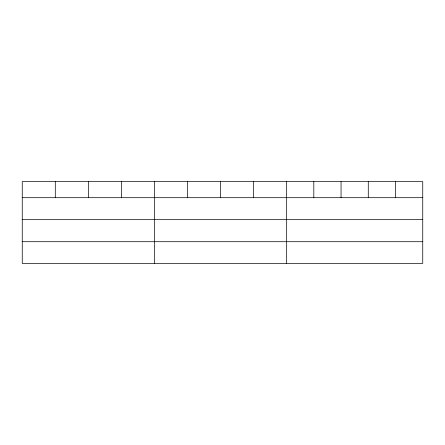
<?xml version="1.0" encoding="UTF-8"?>
<svg xmlns="http://www.w3.org/2000/svg" width="445" height="445" viewBox="0 0 445 445"><rect width="100%" height="100%" fill="white"/><g stroke="black" fill="none" stroke-linecap="round" stroke-linejoin="round"><path stroke-width="0.67" d="M422.75 219.368L422.75 181.61L22.25 181.61L22.25 263.39L422.75 263.39L422.75 219.368L22.25 219.368M22.25 197.691L422.75 197.691M22.25 241.707L422.75 241.707M395.516 181.61L395.516 197.691M368.282 181.61L368.282 197.691M341.048 181.61L341.048 197.691M313.814 181.61L313.814 197.691M286.58 181.61L286.58 263.39M253.539 181.61L253.539 197.691M220.498 181.61L220.498 197.691M187.456 181.61L187.456 197.691M154.415 181.61L154.415 263.39M121.374 181.61L121.374 197.691M88.333 181.61L88.333 197.691M55.291 181.61L55.291 197.691"/></g></svg>
